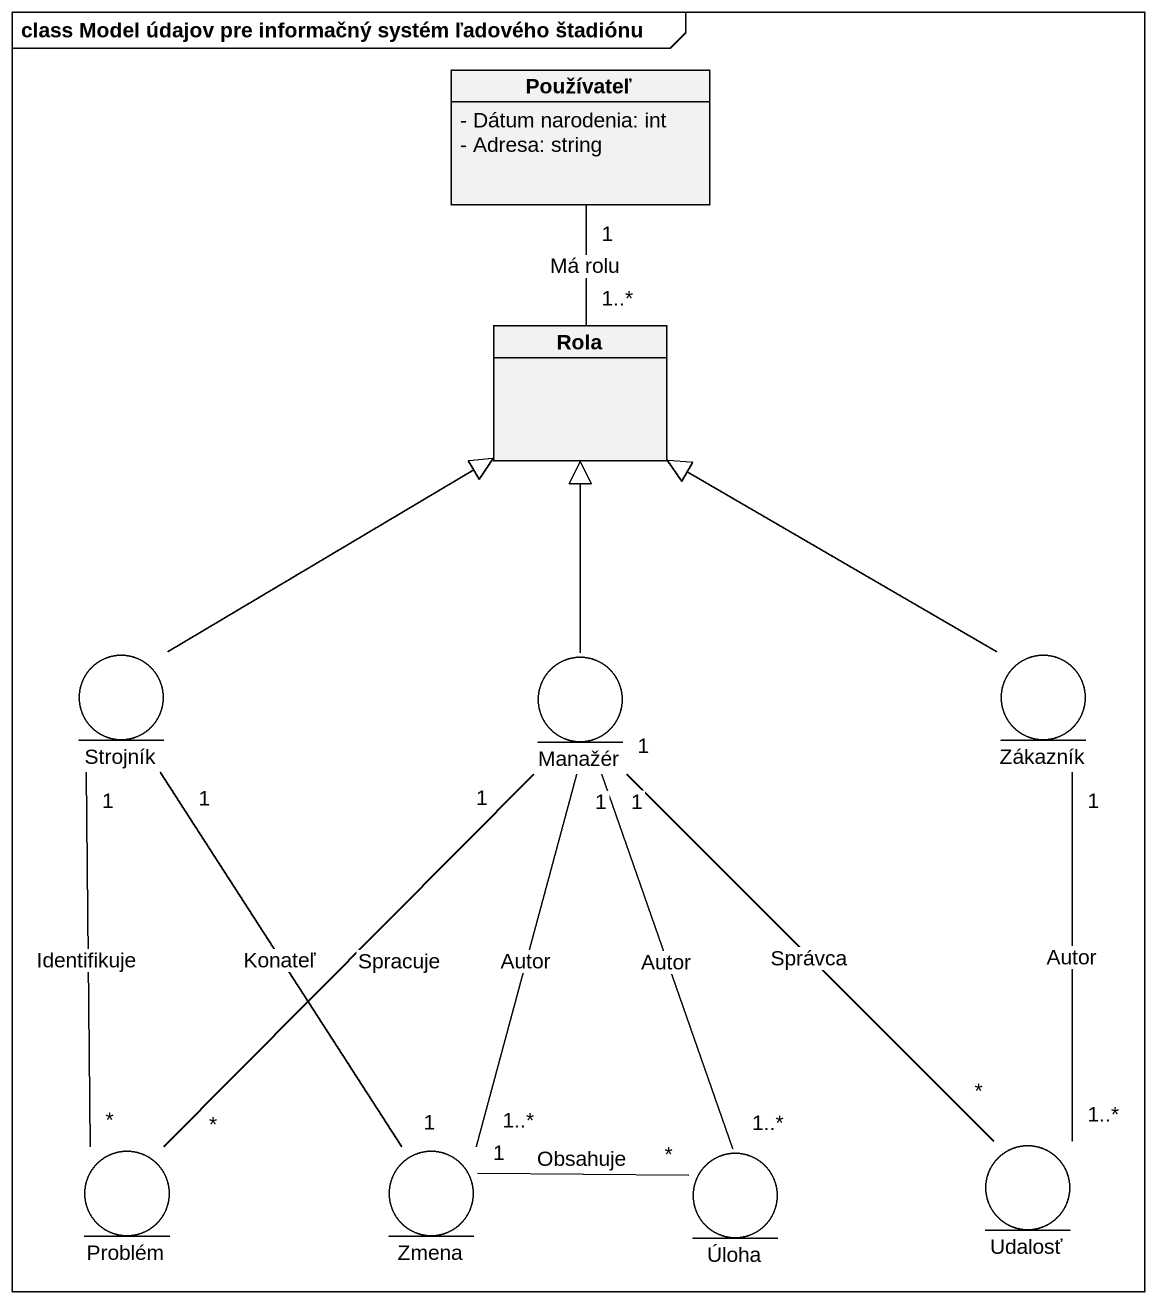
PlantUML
@startuml
mainframe class Model údajov pre informačný systém ľadového štadiónu
allowmixing
hide circle
hide empty members
skinparam classAttributeIconSize 0
class Používateľ {
  - Dátum narodenia: int
  - Adresa: string
}
class Rola
entity Strojník
entity Manažér
entity Zákazník
entity Problém
entity Zmena
entity Úloha
entity Udalosť
Používateľ "1" -- "1..*" Rola : Má rolu
Strojník -up-|> Rola
Strojník "1" -- "*" Problém : Identifikuje
Strojník "1" -- "1" Zmena : Konateľ
Manažér -up-|> Rola
Manažér "1" -- "*" Problém : Spracuje
Manažér "1" -- "1..*" Zmena : Autor
Manažér "1" -- "1..*" Úloha : Autor
Manažér "1" -- "*" Udalosť : Správca
Zákazník -up-|> Rola
Zákazník "1" -- "1..*" Udalosť : Autor
Zmena "1" -right- "*" Úloha : Obsahuje
@enduml
